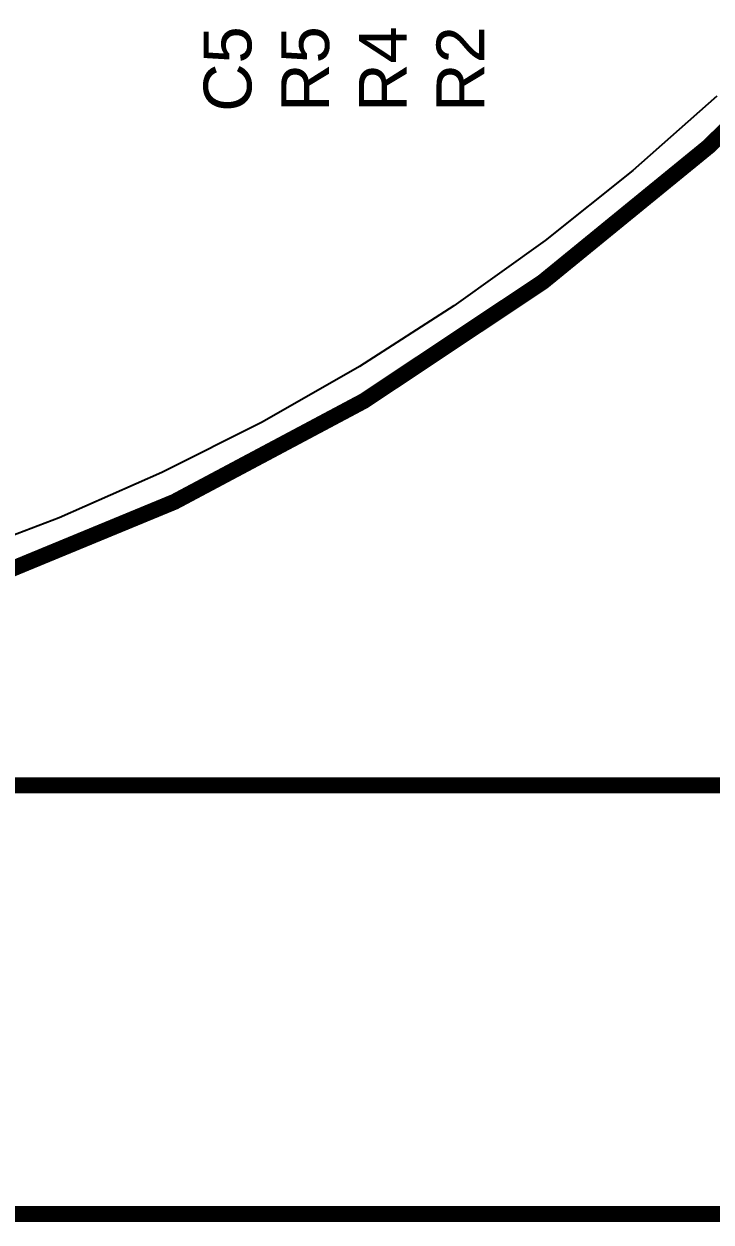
# Model space of a CAD drawing. Header units: inches. Extents: x -18 to 202, y -11 to 119.
# Drawn here: x 38.44 to 49.38, y -10.64 to 8.43 of the extents above; entities that cross this region are included whole.
import ezdxf

# ---------------------------------------------------------------- set-up
doc = ezdxf.new("R2010")
doc.units = ezdxf.units.IN
for name, color, linetype in [('Board Outline', 216, 'Continuous'), ('Bottom Layer', 5, 'Continuous'), ('Dimension', 6, 'Continuous'), ('Ground', 16, 'Continuous'), ('Power', 76, 'Continuous'), ('Top Layer', 1, 'Continuous'), ('Top Overlay', 2, 'Continuous')]:
    doc.layers.add(name, color=color, linetype=linetype)
doc.styles.add('Arial', font='', dxfattribs={"height": 0.2})
doc.styles.get('Arial').set_extended_font_data('Arial')

msp = doc.modelspace()

# ---------------------------------------------------------------- linework, layer by layer
at = {"layer": 'Board Outline'}
msp.add_lwpolyline([(44.23, 62.31, 0.254, 0.254, -3.535496), (7.565, 62.289, 0.254, 0.254, 0)], format="xyseb", dxfattribs=at)
at = {"layer": 'Bottom Layer'}
for p, q in [((49.471, 7.287), (48.134, 6.101)), ((48.134, 6.101), (46.738, 4.986)), ((46.738, 4.986), (45.286, 3.945)), ((45.286, 3.945), (43.782, 2.98)), ((43.782, 2.98), (42.231, 2.094)), ((42.231, 2.094), (40.635, 1.29)), ((40.635, 1.29), (39, 0.57)), ((39, 0.57), (37.33, -0.065))]:
    msp.add_line(p, q, dxfattribs=at)
at = {"layer": 'Dimension'}
for points in [[(26.188, -3.688, 0.254, 0.254, 0), (70.129, -3.688, 0.254, 0.254, 0)], [(30.866, -10.516, 0.254, 0.254, 0), (60.914, -10.516, 0.254, 0.254, 0)]]:
    msp.add_lwpolyline(points, format="xyseb", dxfattribs=at)
at = {"layer": 'Ground'}
for p, q in [((49.471, 7.287), (48.134, 6.101)), ((48.134, 6.101), (46.738, 4.986)), ((46.738, 4.986), (45.286, 3.945)), ((45.286, 3.945), (43.782, 2.98)), ((43.782, 2.98), (42.231, 2.094)), ((42.231, 2.094), (40.635, 1.29)), ((40.635, 1.29), (39, 0.57)), ((39, 0.57), (37.33, -0.065))]:
    msp.add_line(p, q, dxfattribs=at)
at = {"layer": 'Power'}
for p, q in [((49.471, 7.287), (48.134, 6.101)), ((48.134, 6.101), (46.738, 4.986)), ((46.738, 4.986), (45.286, 3.945)), ((45.286, 3.945), (43.782, 2.98)), ((43.782, 2.98), (42.231, 2.094)), ((42.231, 2.094), (40.635, 1.29)), ((40.635, 1.29), (39, 0.57)), ((39, 0.57), (37.33, -0.065))]:
    msp.add_line(p, q, dxfattribs=at)
at = {"layer": 'Top Layer'}
for p, q in [((49.471, 7.287), (48.134, 6.101)), ((48.134, 6.101), (46.738, 4.986)), ((46.738, 4.986), (45.286, 3.945)), ((45.286, 3.945), (43.782, 2.98)), ((43.782, 2.98), (42.231, 2.094)), ((42.231, 2.094), (40.635, 1.29)), ((40.635, 1.29), (39, 0.57)), ((39, 0.57), (37.33, -0.065))]:
    msp.add_line(p, q, dxfattribs=at)

# ---------------------------------------------------------------- texts
at = {"layer": 'Top Overlay', "style": 'Arial'}
for s, p in [('C5', (42.063, 7.036)), ('R5', (43.299, 7.037)), ('R4', (44.535, 7.037)), ('R2', (45.771, 7.037))]:
    msp.add_text(s, height=0.762, rotation=90, dxfattribs=at).set_placement(p)

doc.saveas('drawing.dxf')
